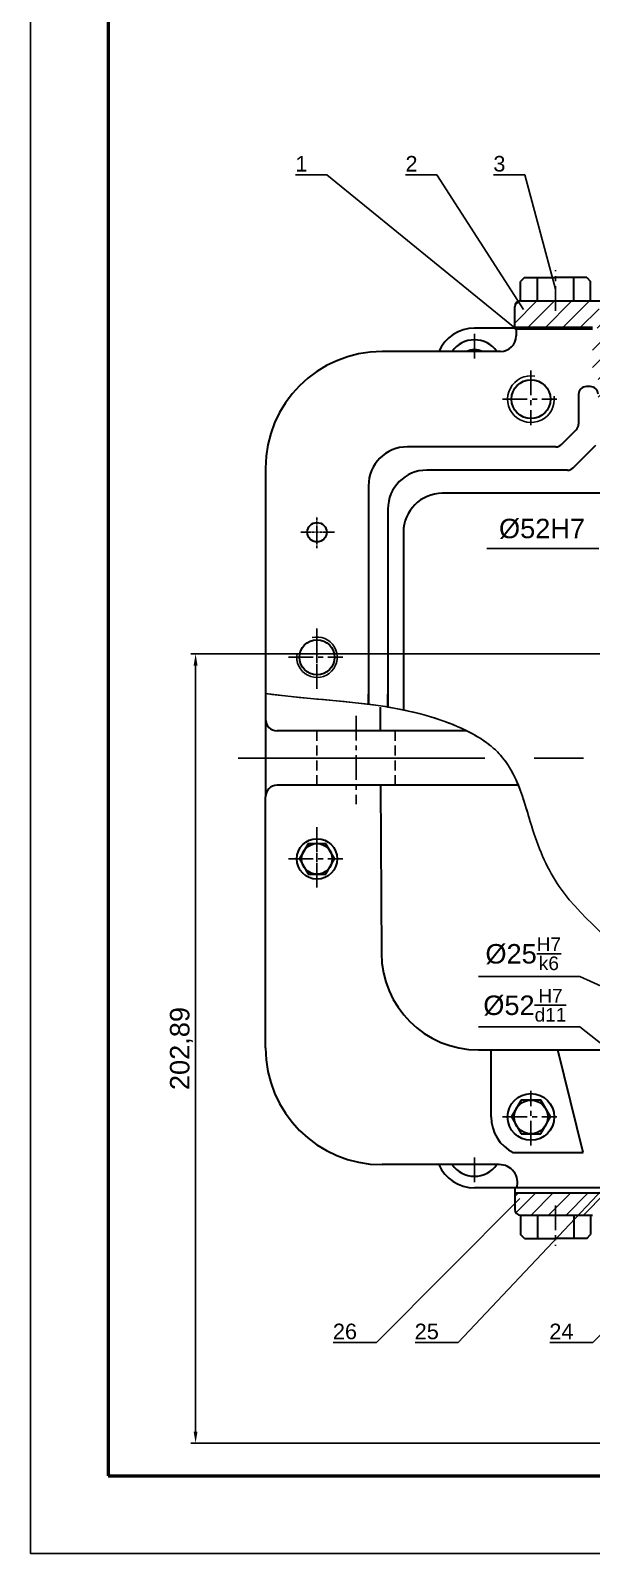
# Model space of a CAD drawing. Header units: millimetres. Extents: x 2354 to 3543, y 830 to 1671.
# Drawn here: x 2354 to 2498.3, y 829.8 to 1221.3 of the extents above; entities that cross this region are included whole.
import ezdxf
from ezdxf import colors
from ezdxf.entities.mleader import LeaderData, LeaderLine
from ezdxf.math import Vec2, Vec3

# ---------------------------------------------------------------- set-up
doc = ezdxf.new("R2010")
doc.units = ezdxf.units.MM
doc.linetypes.add('CENTER', pattern=[10.16, 6.35, -1.27, 1.27, -1.27])
doc.linetypes.add('HIDDEN', pattern=[1.905, 1.27, -0.635])
doc.layers.get('0').update_dxf_attribs({"lineweight": 30})
for name, color, linetype in [('中心线', 1, 'CENTER'), ('细线', 7, 'Continuous'), ('虚线', 7, 'HIDDEN')]:
    doc.layers.add(name, color=color, linetype=linetype)
doc.layers.add('特粗线', color=7, linetype='Continuous', lineweight=60)
doc.layers.add('粗线', color=7, linetype='Continuous', lineweight=53)
doc.styles.get("Standard").update_dxf_attribs({"font": 'arial.ttf'})
doc.dimstyles.new('ISO-25', dxfattribs={"dimtxt": 5, "dimasz": 3, "dimexe": 1.25, "dimexo": 0.625, "dimtad": 1, "dimtxsty": 'Standard', "dimcen": 2.5, "dimadec": 0, "dimazin": 0, "dimtfac": 1, "dimtmove": 0, "dimatfit": 3, "dimfxl": 1, "dimarcsym": 0})

# ---------------------------------------------------------------- blocks, each defined once
blk = doc.blocks.new('*D12')
at = {"layer": 'Defpoints', "color": 0, "transparency": 16777216}
for p in [(2644.23, 1061.01), (2396.45, 858.12), (2525.98, 858.12)]:
    blk.add_point(p, dxfattribs=at)
at = {"layer": '细线', "color": 0, "lineweight": -2, "transparency": 16777216}
for p, q in [((2643.6, 1061.01), (2395.2, 1061.01)), ((2396.45, 1058.01), (2396.45, 861.12)), ((2525.36, 858.12), (2395.2, 858.12))]:
    blk.add_line(p, q, dxfattribs=at)
at = {"layer": '细线', "color": 0, "transparency": 16777216}
for points in [[(2395.95, 1058.01), (2396.95, 1058.01), (2396.45, 1061.01)], [(2395.95, 861.12), (2396.95, 861.12), (2396.45, 858.12)]]:
    blk.add_solid(points, dxfattribs=at)
at = {"layer": '细线', "color": 0, "transparency": 16777216, "insert": (2392.82, 959.56), "char_height": 5, "attachment_point": 5, "rotation": 90}
blk.add_mtext('202,89', dxfattribs=at)
blk = doc.blocks.new('_None')

msp = doc.modelspace()

# ---------------------------------------------------------------- hatches: boundary and pattern name
at = {"layer": '细线'}
h = msp.add_hatch(dxfattribs=at)
h.set_pattern_fill('ANSI31', color=256)
h.set_pattern_definition([(45, (2170.105, 734.2833), (-2.245064, 2.245064), [])])
h.paths.add_polyline_path([(2525.981, 1149.727), (2500.069, 1149.727), (2498.569, 1151.227), (2498.569, 1151.727), (2480.069, 1151.727, 0.4142136), (2478.569, 1150.227), (2478.569, 1144.727), (2498.569, 1144.727), (2500.069, 1144.727), (2500.069, 1142.727), (2498.569, 1142.727), (2498.569, 1133.227), (2499.981, 1133.227), (2499.981, 1125.727), (2503.569, 1125.727), (2503.569, 1132.027), (2504.569, 1132.027), (2504.569, 1141.027, -0.4142136), (2506.069, 1142.527), (2525.981, 1142.527)])
h.paths.add_polyline_path([(2573.393, 1150.227, 0.4142136), (2571.893, 1151.727), (2553.393, 1151.727), (2553.393, 1151.227), (2551.893, 1149.727), (2535.981, 1149.727), (2525.981, 1149.727), (2525.981, 1142.527), (2545.893, 1142.527, -0.4142136), (2547.393, 1141.027), (2547.393, 1132.027), (2548.393, 1132.027), (2548.393, 1125.727), (2551.981, 1125.727), (2551.981, 1133.227), (2553.393, 1133.227), (2553.393, 1142.727), (2551.893, 1142.727), (2551.893, 1144.727), (2553.393, 1144.727), (2573.393, 1144.727)])
h.paths.add_polyline_path([(2644.227, 1149.727), (2609.73, 1149.727), (2608.23, 1151.227), (2608.23, 1151.727), (2589.73, 1151.727, 0.4142136), (2588.23, 1150.227), (2588.23, 1144.727), (2608.23, 1144.727), (2609.73, 1144.727), (2609.73, 1142.727), (2608.23, 1142.727), (2608.23, 1125.727), (2613.23, 1125.727), (2613.23, 1133.027), (2614.23, 1133.027), (2614.23, 1142.527, -0.4142136), (2615.73, 1144.027), (2644.227, 1144.027)])
h.paths.add_polyline_path([(2700.224, 1150.227, 0.4142136), (2698.724, 1151.727), (2680.224, 1151.727), (2680.224, 1151.227), (2678.724, 1149.727), (2644.227, 1149.727), (2644.227, 1144.027), (2672.724, 1144.027, -0.4142136), (2674.224, 1142.527), (2674.224, 1133.027), (2675.224, 1133.027), (2675.224, 1125.727), (2680.224, 1125.727), (2680.224, 1142.727), (2678.724, 1142.727), (2678.724, 1144.727), (2680.224, 1144.727), (2700.224, 1144.727)])
h.paths.add_polyline_path([(2773.227, 1146.434), (2771.898, 1146.67), (2771.898, 1147.712), (2773.227, 1147.948), (2773.227, 1149.727), (2752.165, 1149.727), (2750.665, 1151.227), (2750.665, 1151.727), (2732.165, 1151.727, 0.4142136), (2730.665, 1150.227), (2730.665, 1144.727), (2750.665, 1144.727), (2752.165, 1144.727), (2752.165, 1142.727), (2750.665, 1142.727), (2750.665, 1135.227), (2751.727, 1135.227), (2751.727, 1126.727), (2755.665, 1126.727), (2755.665, 1134.027), (2756.665, 1134.027), (2756.665, 1141.027, -0.4142136), (2758.165, 1142.527), (2773.227, 1142.527)])
h.paths.add_polyline_path([(2857.788, 1150.227, 0.4142136), (2856.288, 1151.727), (2837.788, 1151.727), (2837.788, 1151.227), (2836.288, 1149.727), (2815.227, 1149.727), (2815.227, 1147.948), (2816.556, 1147.712), (2816.556, 1146.67), (2815.227, 1146.434), (2815.227, 1142.527), (2830.288, 1142.527, -0.4142136), (2831.788, 1141.027), (2831.788, 1134.027), (2832.788, 1134.027), (2832.788, 1126.727), (2836.727, 1126.727), (2836.727, 1135.227), (2837.788, 1135.227), (2837.788, 1144.727), (2857.788, 1144.727)])
edge = h.paths.add_edge_path()
edge.add_spline(control_points=[(2520.568, 918.727), (2520.657, 919.159), (2520.737, 919.593), (2520.809, 920.03)], knot_values=[279.2451643, 279.2451643, 279.2451643, 279.2451643, 280.6637624, 280.6637624, 280.6637624, 280.6637624], degree=3, periodic=0)
edge.add_spline(control_points=[(2520.809, 920.03), (2520.94, 920.822), (2521.046, 921.623), (2521.127, 922.43)], knot_values=[276.6730715, 276.6730715, 276.6730715, 276.6730715, 279.2451643, 279.2451643, 279.2451643, 279.2451643], degree=3, periodic=0)
edge.add_line((2521.127, 922.43), (2478.569, 922.43))
edge.add_line((2478.569, 922.43), (2478.569, 918.227))
edge.add_arc((2480.069, 918.227), 1.5, 180, 270)
edge.add_line((2480.069, 916.727), (2498.569, 916.727))
edge.add_line((2498.569, 916.727), (2498.569, 917.227))
edge.add_line((2498.569, 917.227), (2500.069, 918.727))
edge.add_line((2500.069, 918.727), (2515.981, 918.727))
edge.add_line((2515.981, 918.727), (2520.568, 918.727))
h.paths.add_polyline_path([(2573.393, 923.727), (2553.393, 923.727), (2551.893, 923.727), (2551.893, 925.727), (2553.393, 925.727), (2553.393, 935.227), (2551.981, 935.227), (2551.981, 942.727), (2548.393, 942.727), (2548.393, 936.427), (2547.393, 936.427), (2547.393, 927.427, -0.4142136), (2545.893, 925.927), (2536.981, 925.927), (2536.981, 922.148), (2538.31, 921.912), (2538.31, 920.87), (2536.981, 920.634), (2536.981, 918.727), (2551.893, 918.727), (2553.393, 917.227), (2553.393, 916.727), (2571.893, 916.727, 0.4142136), (2573.393, 918.227)])
h.paths.add_polyline_path([(2644.227, 924.427), (2615.73, 924.427, -0.4142136), (2614.23, 925.927), (2614.23, 935.427), (2613.23, 935.427), (2613.23, 942.727), (2608.23, 942.727), (2608.23, 925.727), (2609.73, 925.727), (2609.73, 923.727), (2608.23, 923.727), (2588.23, 923.727), (2588.23, 918.227, 0.4142136), (2589.73, 916.727), (2608.23, 916.727), (2608.23, 917.227), (2609.73, 918.727), (2644.227, 918.727)])
h.paths.add_polyline_path([(2700.224, 923.727), (2680.224, 923.727), (2678.724, 923.727), (2678.724, 925.727), (2680.224, 925.727), (2680.224, 942.727), (2675.224, 942.727), (2675.224, 935.427), (2674.224, 935.427), (2674.224, 925.927, -0.4142136), (2672.724, 924.427), (2644.227, 924.427), (2644.227, 918.727), (2678.724, 918.727), (2680.224, 917.227), (2680.224, 916.727), (2698.724, 916.727, 0.4142136), (2700.224, 918.227)])
h.paths.add_polyline_path([(2794.227, 925.927), (2758.165, 925.927, -0.4142136), (2756.665, 927.427), (2756.665, 934.427), (2755.665, 934.427), (2755.665, 941.727), (2751.727, 941.727), (2751.727, 933.227), (2750.665, 933.227), (2750.665, 925.727), (2752.165, 925.727), (2752.165, 923.727), (2750.665, 923.727), (2730.665, 923.727), (2730.665, 918.227, 0.4142136), (2732.165, 916.727), (2750.665, 916.727), (2750.665, 917.227), (2752.165, 918.727), (2794.227, 918.727)])
h.paths.add_polyline_path([(2857.788, 923.727), (2837.788, 923.727), (2836.288, 923.727), (2836.288, 925.727), (2837.788, 925.727), (2837.788, 933.227), (2836.727, 933.227), (2836.727, 941.727), (2832.788, 941.727), (2832.788, 934.427), (2831.788, 934.427), (2831.788, 927.427, -0.4142136), (2830.288, 925.927), (2794.227, 925.927), (2794.227, 918.727), (2836.288, 918.727), (2837.788, 917.227), (2837.788, 916.727), (2856.288, 916.727, 0.4142136), (2857.788, 918.227)])

# ---------------------------------------------------------------- linework, layer by layer
for p, q in [((2481.069, 1157.723), (2480.069, 1156.723)), ((2480.069, 1151.727), (2480.069, 1156.723)), ((2481.069, 1157.723), (2489.069, 1157.723)), ((2484.385, 1151.727), (2484.385, 1157.723)), ((2497.069, 1157.723), (2489.069, 1157.723)), ((2493.752, 1151.727), (2493.752, 1157.723)), ((2497.069, 1157.723), (2498.069, 1156.723)), ((2498.069, 1151.727), (2498.069, 1156.723)), ((2480.069, 1151.727), (2534.566, 1151.727)), ((2478.569, 1144.727), (2478.569, 1150.227)), ((2478.569, 1144.727), (2468.19, 1144.727)), ((2478.919, 1144.727), (2478.919, 1142.727)), ((2454.723, 1138.727), (2444.425, 1138.727)), ((2466.546, 1138.727), (2454.723, 1138.727)), ((2474.919, 1138.727), (2466.546, 1138.727)), ((2494.981, 1127.727), (2494.981, 1120.055)), ((2497.981, 1129.727), (2496.981, 1129.727)), ((2490.567, 1114.813), (2494.395, 1118.641)), ((2454.723, 1114.227), (2450.925, 1114.227)), ((2466.546, 1114.227), (2454.723, 1114.227)), ((2489.153, 1114.227), (2466.546, 1114.227)), ((2493.567, 1108.813), (2499.395, 1114.641)), ((2414.425, 1108.727), (2414.425, 1044.227)), ((2466.546, 1108.227), (2455.925, 1108.227)), ((2492.153, 1108.227), (2466.546, 1108.227)), ((2440.925, 1104.227), (2440.925, 1048.066)), ((2466.546, 1102.282), (2459.925, 1102.282)), ((2509.481, 1102.282), (2466.546, 1102.282)), ((2445.925, 1098.227), (2445.925, 1047.338)), ((2449.925, 1092.282), (2449.925, 1046.596)), ((2440.925, 1048.066), (2440.925, 1050.686)), ((2445.925, 1047.338), (2445.925, 1050.686)), ((2443.925, 1047.338), (2443.955, 1041.227)), ((2414.425, 1044.227), (2414.425, 1024.227)), ((2466.245, 1041.227), (2417.425, 1041.227)), ((2479.482, 1027.227), (2417.425, 1027.227)), ((2444.024, 1027.227), (2444.234, 984.076)), ((2414.425, 959.727), (2414.425, 1024.227)), ((2425.425, 1012.205), (2423.175, 1008.308)), ((2429.925, 1012.205), (2425.425, 1012.205)), ((2432.175, 1008.308), (2429.925, 1012.205)), ((2423.175, 1008.308), (2425.425, 1004.411)), ((2429.925, 1004.411), (2432.175, 1008.308)), ((2425.425, 1004.411), (2429.925, 1004.411)), ((2469.234, 959.198), (2517.342, 959.198)), ((2472.481, 941.977), (2472.481, 959.198)), ((2496.174, 932.807), (2489.626, 959.198)), ((2480.231, 946.307), (2477.731, 941.977)), ((2485.231, 946.307), (2480.231, 946.307)), ((2487.731, 941.977), (2485.231, 946.307)), ((2477.731, 941.977), (2480.231, 937.647)), ((2482.731, 941.977), (2482.731, 941.977)), ((2482.731, 941.977), (2482.731, 941.977)), ((2482.731, 941.977), (2482.731, 941.977)), ((2482.731, 941.977), (2482.731, 941.977)), ((2485.231, 937.647), (2487.731, 941.977)), ((2480.231, 937.647), (2485.231, 937.647)), ((2478.15, 932.807), (2492.63, 932.807)), ((2492.63, 932.807), (2496.174, 932.807)), ((2454.723, 929.727), (2444.425, 929.727)), ((2466.546, 929.727), (2454.723, 929.727)), ((2474.538, 929.727), (2466.546, 929.727)), ((2478.569, 923.727), (2468.19, 923.727)), ((2521.238, 923.727), (2478.569, 923.727)), ((2478.569, 923.727), (2478.569, 918.227)), ((2478.569, 922.43), (2521.127, 922.43)), ((2480.069, 916.727), (2498.569, 916.727)), ((2480.069, 916.727), (2480.069, 911.73)), ((2484.385, 916.727), (2484.385, 910.73)), ((2493.752, 916.727), (2493.752, 910.73)), ((2498.069, 916.727), (2498.069, 911.73)), ((2481.069, 910.73), (2480.069, 911.73)), ((2481.069, 910.73), (2489.069, 910.73)), ((2497.069, 910.73), (2489.069, 910.73)), ((2497.069, 910.73), (2498.069, 911.73))]:
    msp.add_line(p, q)
for centre, radius in [((2482.731, 1126.477), 5), ((2427.675, 1092.282), 2.5), ((2427.675, 1060.146), 4.5), ((2427.675, 1008.308), 5.2), ((2427.675, 1008.308), 3.946), ((2482.731, 941.977), 6), ((2482.731, 941.977), 4.344)]:
    msp.add_circle(centre, radius)
for centre, radius, start, end in [((2480.069, 1150.227), 1.5, 90, 180), ((2468.19, 1134.727), 10, 90, 156.42182), ((2468.19, 1134.727), 7, 34.8499, 145.1501), ((2474.919, 1142.727), 4, 270, 0), ((2444.425, 1108.727), 30, 90, 180), ((2468.19, 1134.727), 4.5, 62.73396, 117.26604), ((2496.981, 1127.727), 2, 90, 180), ((2497.981, 1127.727), 2, 0, 90), ((2492.981, 1120.055), 2, 315, 0), ((2450.925, 1104.227), 10, 90, 180), ((2489.153, 1116.227), 2, 270, 315), ((2455.925, 1098.227), 10, 90, 180), ((2492.153, 1110.227), 2, 270, 315), ((2459.925, 1092.282), 10, 90, 180), ((2417.425, 1044.227), 3, 180, 270), ((2417.425, 1024.227), 3, 90, 180), ((2469.234, 984.198), 25, 180.27946, 270), ((2444.425, 959.727), 30, 180, 270), ((2482.731, 941.977), 10.25, 180, 243.4528), ((2468.19, 933.727), 10, 203.57818, 270), ((2468.19, 933.727), 7, 214.8499, 325.1501), ((2474.653, 925.106), 4.623, 342.645, 91.42452), ((2480.069, 918.227), 1.5, 180, 270)]:
    msp.add_arc(centre, radius, start, end)
at = {"layer": '中心线'}
for p, q in [((2489.069, 1149.211), (2489.069, 1159.633)), ((2468.19, 1136.903), (2468.19, 1143.766)), ((2482.731, 1133.825), (2482.731, 1119.775)), ((2475.401, 1126.477), (2489.411, 1126.477)), ((2427.675, 1051.983), (2427.675, 1067.494)), ((2427.675, 1067.494), (2427.675, 1053.444)), ((2420.346, 1060.146), (2434.356, 1060.146)), ((2437.729, 1045.113), (2437.729, 1022.399)), ((2427.675, 1016.471), (2427.675, 1000.96)), ((2427.675, 1000.96), (2427.675, 1015.01)), ((2420.346, 1008.308), (2434.356, 1008.308)), ((2482.731, 934.629), (2482.731, 948.679)), ((2475.401, 941.977), (2489.411, 941.977)), ((2468.19, 931.551), (2468.19, 924.687)), ((2489.069, 919.229), (2489.069, 908.807))]:
    msp.add_line(p, q, dxfattribs=at)
at = {"layer": '中心线', "ltscale": 0.1}
for p, q in [((2427.675, 1088.163), (2427.675, 1096.345)), ((2432.15, 1092.282), (2423.542, 1092.282))]:
    msp.add_line(p, q, dxfattribs=at)
at = {"layer": '中心线', "ltscale": 10}
msp.add_line((2407.359, 1034.227), (2975.194, 1034.227), dxfattribs=at)
at = {"layer": '特粗线'}
msp.add_line((2498.569, 1144.727), (2478.569, 1144.727), dxfattribs=at)
at = {"layer": '粗线'}
for p, q in [((2373.958, 1650.753), (2373.958, 849.753)), ((2373.958, 849.753), (3522.958, 849.753))]:
    msp.add_line(p, q, dxfattribs=at)
at = {"layer": '细线'}
for p, q in [((2353.958, 1670.753), (2353.958, 829.753)), ((2500.161, 1088.066), (2471.366, 1088.066)), ((2495.317, 978.092), (2469.2, 978.092)), ((2525.981, 964.164), (2495.317, 978.092)), ((2495.317, 965.149), (2469.2, 965.149)), ((2525.981, 940.951), (2495.317, 965.149)), ((2482.731, 941.977), (2482.731, 941.977)), ((2353.958, 829.753), (3542.958, 829.753))]:
    msp.add_line(p, q, dxfattribs=at)
for centre, radius, start, end in [((2482.731, 1126.477), 6, 80.5844, 7.19849), ((2427.675, 1060.146), 5.2, 169.19888, 103.93962)]:
    msp.add_arc(centre, radius, start, end, dxfattribs=at)
for points, knots in [([(2414.425, 1050.824), (2429.781, 1048.641), (2451.402, 1049.267), (2478.325, 1035.332), (2482.31, 1016.673), (2491.503, 994.916), (2515.128, 980.375), (2518.416, 948.229), (2522.928, 927.128), (2520.092, 916.727)], [87.0533763, 87.0533763, 87.0533763, 87.0533763, 133.7356995, 151.4078603, 171.5120376, 187.4782471, 221.8267741, 248.0626928, 282.8734493, 282.8734493, 282.8734493, 282.8734493]), ([(2449.925, 1046.596), (2453.496, 1045.857), (2458.991, 1044.384), (2464.411, 1042.142), (2466.245, 1041.227)], [122.8573005, 122.8573005, 122.8573005, 122.8573005, 133.7356995, 139.6933054, 139.6933054, 139.6933054, 139.6933054]), ([(2479.482, 1027.227), (2480.963, 1023.55), (2483.386, 1014.129), (2491.503, 994.916), (2509.755, 983.682), (2514.644, 970.957), (2515.427, 968.227)], [159.6432844, 159.6432844, 159.6432844, 159.6432844, 171.5120376, 187.4782471, 221.8267741, 230.6527266, 230.6527266, 230.6527266, 230.6527266])]:
    msp.add_open_spline(points, degree=3, knots=knots, dxfattribs=at)
for points in [[(2414.425, 1050.824), (2423.208, 1049.575), (2432.098, 1049.189), (2440.925, 1048.066)], [(2440.925, 1048.066), (2442.595, 1047.853), (2444.262, 1047.614), (2445.925, 1047.338)], [(2445.925, 1047.338), (2447.261, 1047.116), (2448.595, 1046.871), (2449.925, 1046.596)], [(2466.245, 1041.227), (2469.851, 1039.427), (2473.133, 1037.158), (2475.527, 1034.227)], [(2475.527, 1034.227), (2477.21, 1032.166), (2478.454, 1029.778), (2479.482, 1027.227)]]:
    msp.add_open_spline(points, degree=3, dxfattribs=at)
at = {"layer": '虚线', "ltscale": 2}
for p, q in [((2427.675, 1041.227), (2427.675, 1027.227)), ((2447.782, 1041.227), (2447.782, 1027.227))]:
    msp.add_line(p, q, dxfattribs=at)

# ---------------------------------------------------------------- texts
at = {"layer": '细线', "char_height": 5, "attachment_point": 5}
for s, insert in [('%%c52H7', (2485.572, 1093.144)), ('\\A1;%%C25{\\H0.7x;\\SH7/k6;}', (2480.74, 983.918)), ('\\A1;%%C52{\\H0.7x;\\SH7/d11;}', (2481.147, 970.688))]:
    msp.add_mtext(s, dxfattribs=dict(at, insert=insert))

# ---------------------------------------------------------------- dimensions: what is measured, and where the dimension line sits
at = {"layer": '细线'}
dim = msp.add_linear_dim(base=(2396.45, 858.119), p1=(2644.227, 1061.006), p2=(2525.981, 858.119), angle=90, dimstyle='ISO-25', dxfattribs=at)
dim.commit()
dim.dimension.update_dxf_attribs({"geometry": '*D12', "text_midpoint": (2396.45, 959.562), "dimtype": 160})

# ---------------------------------------------------------------- leaders
ml = msp.add_multileader_mtext('Standard', dxfattribs=at)
ml.set_content('1', color=256)
ml.set_leader_properties()
ml.set_arrow_properties(name='NONE')
ml.build(insert=Vec2(0, 0))
ml.multileader.update_dxf_attribs({"text_left_attachment_type": 5, "text_right_attachment_type": 5, "dogleg_length": 3, "arrow_head_size": 3})
ctx = ml.context
ctx.base_point, ctx.arrow_head_size, ctx.plane_origin = Vec3(2421.756, 1184.183), 3, Vec3(2478.919, 1144.727)
ctx.left_attachment, ctx.right_attachment, ctx.text_align_type = 5, 5, 2
notes = []
notes.append((ctx, [(0, (1, 1, 0), (2430.23, 1184.183), (-1, 0), 3, [(0, [(2478.673, 1144.727)], 0, [])])]))
ctx.mtext.insert, ctx.mtext.alignment, ctx.mtext.flow_direction = Vec3(2425.23, 1189), 3, 5
ml = msp.add_multileader_mtext('Standard', dxfattribs=at)
ml.set_content('2', color=256)
ml.set_leader_properties()
ml.set_arrow_properties(name='NONE')
ml.build(insert=Vec2(0, 0))
ml.multileader.update_dxf_attribs({"text_left_attachment_type": 5, "text_right_attachment_type": 5, "dogleg_length": 3, "arrow_head_size": 3})
ctx = ml.context
ctx.base_point, ctx.arrow_head_size, ctx.plane_origin = Vec3(2448.897, 1184.183), 3, Vec3(2480.78, 1149.523)
ctx.left_attachment, ctx.right_attachment, ctx.text_align_type = 5, 5, 2
notes.append((ctx, [(0, (1, 1, 0), (2458.546, 1184.183), (-1, 0), 3, [(0, [(2480.78, 1149.523)], 0, [])])]))
ctx.mtext.insert, ctx.mtext.alignment, ctx.mtext.flow_direction = Vec3(2453.546, 1189), 3, 5
ml = msp.add_multileader_mtext('Standard', dxfattribs=at)
ml.set_content('3', color=256)
ml.set_leader_properties()
ml.set_arrow_properties(name='NONE')
ml.build(insert=Vec2(0, 0))
ml.multileader.update_dxf_attribs({"text_left_attachment_type": 5, "text_right_attachment_type": 5, "dogleg_length": 3, "arrow_head_size": 3})
ctx = ml.context
ctx.base_point, ctx.arrow_head_size, ctx.plane_origin = Vec3(2471.533, 1184.183), 3, Vec3(2489.069, 1154.753)
ctx.left_attachment, ctx.right_attachment, ctx.text_align_type = 5, 5, 2
notes.append((ctx, [(0, (1, 1, 0), (2481.152, 1184.183), (-1, 0), 3, [(0, [(2489.069, 1154.753)], 0, [])])]))
ctx.mtext.insert, ctx.mtext.alignment, ctx.mtext.flow_direction = Vec3(2476.152, 1189), 3, 5
ml = msp.add_multileader_mtext('Standard', dxfattribs=at)
ml.set_content('25', color=256)
ml.set_leader_properties()
ml.set_arrow_properties(name='NONE')
ml.build(insert=Vec2(0, 0))
ml.multileader.update_dxf_attribs({"text_left_attachment_type": 5, "text_right_attachment_type": 5, "dogleg_length": 3, "arrow_head_size": 3})
ctx = ml.context
ctx.base_point, ctx.arrow_head_size, ctx.plane_origin = Vec3(2451.2, 884.026), 3, Vec3(2540.505, 965.123)
ctx.left_attachment, ctx.right_attachment, ctx.text_align_type = 5, 5, 2
notes.append((ctx, [(0, (1, 1, 0), (2464.028, 884.026), (-1, 0), 3, [(0, [(2540.505, 965.123)], 0, [])])]))
ctx.mtext.insert, ctx.mtext.alignment, ctx.mtext.flow_direction = Vec3(2459.028, 888.842), 3, 5
ml = msp.add_multileader_mtext('Standard', dxfattribs=at)
ml.set_content('26', color=256)
ml.set_leader_properties()
ml.set_arrow_properties(name='NONE')
ml.build(insert=Vec2(0, 0))
ml.multileader.update_dxf_attribs({"text_left_attachment_type": 5, "text_right_attachment_type": 5, "dogleg_length": 3, "arrow_head_size": 3})
ctx = ml.context
ctx.base_point, ctx.arrow_head_size, ctx.plane_origin = Vec3(2430.183, 884.026), 3, Vec3(2479.877, 921.011)
ctx.left_attachment, ctx.right_attachment, ctx.text_align_type = 5, 5, 2
notes.append((ctx, [(0, (1, 1, 0), (2442.978, 884.026), (-1, 0), 3, [(0, [(2479.877, 921.011)], 0, [])])]))
ctx.mtext.insert, ctx.mtext.alignment, ctx.mtext.flow_direction = Vec3(2437.978, 888.842), 3, 5
ml = msp.add_multileader_mtext('Standard', dxfattribs=at)
ml.set_content('24', color=256)
ml.set_leader_properties()
ml.set_arrow_properties(name='NONE')
ml.build(insert=Vec2(0, 0))
ml.multileader.update_dxf_attribs({"text_left_attachment_type": 5, "text_right_attachment_type": 5, "dogleg_length": 3, "arrow_head_size": 3})
ctx = ml.context
ctx.base_point, ctx.arrow_head_size, ctx.plane_origin = Vec3(2485.885, 884.026), 3, Vec3(2535.731, 921.094)
ctx.left_attachment, ctx.right_attachment, ctx.text_align_type = 5, 5, 2
notes.append((ctx, [(0, (1, 1, 0), (2498.666, 884.026), (-1, 0), 3, [(0, [(2535.731, 921.094)], 0, [])])]))
ctx.mtext.insert, ctx.mtext.alignment, ctx.mtext.flow_direction = Vec3(2493.666, 888.842), 3, 5
for ctx, leaders in notes:
    for number, flags, end, landing, length, lines in leaders:
        leader = LeaderData()
        leader.index, (leader.has_last_leader_line, leader.has_dogleg_vector, leader.attachment_direction) = number, flags
        leader.last_leader_point, leader.dogleg_vector, leader.dogleg_length = Vec3(end), Vec3(landing), length
        for number, points, colour, breaks in lines:
            line = LeaderLine()
            line.index, line.vertices, line.color, line.breaks = number, Vec3.list(points), colors.encode_raw_color(colour), breaks
            leader.lines.append(line)
        ctx.leaders.append(leader)

doc.saveas('drawing.dxf')
